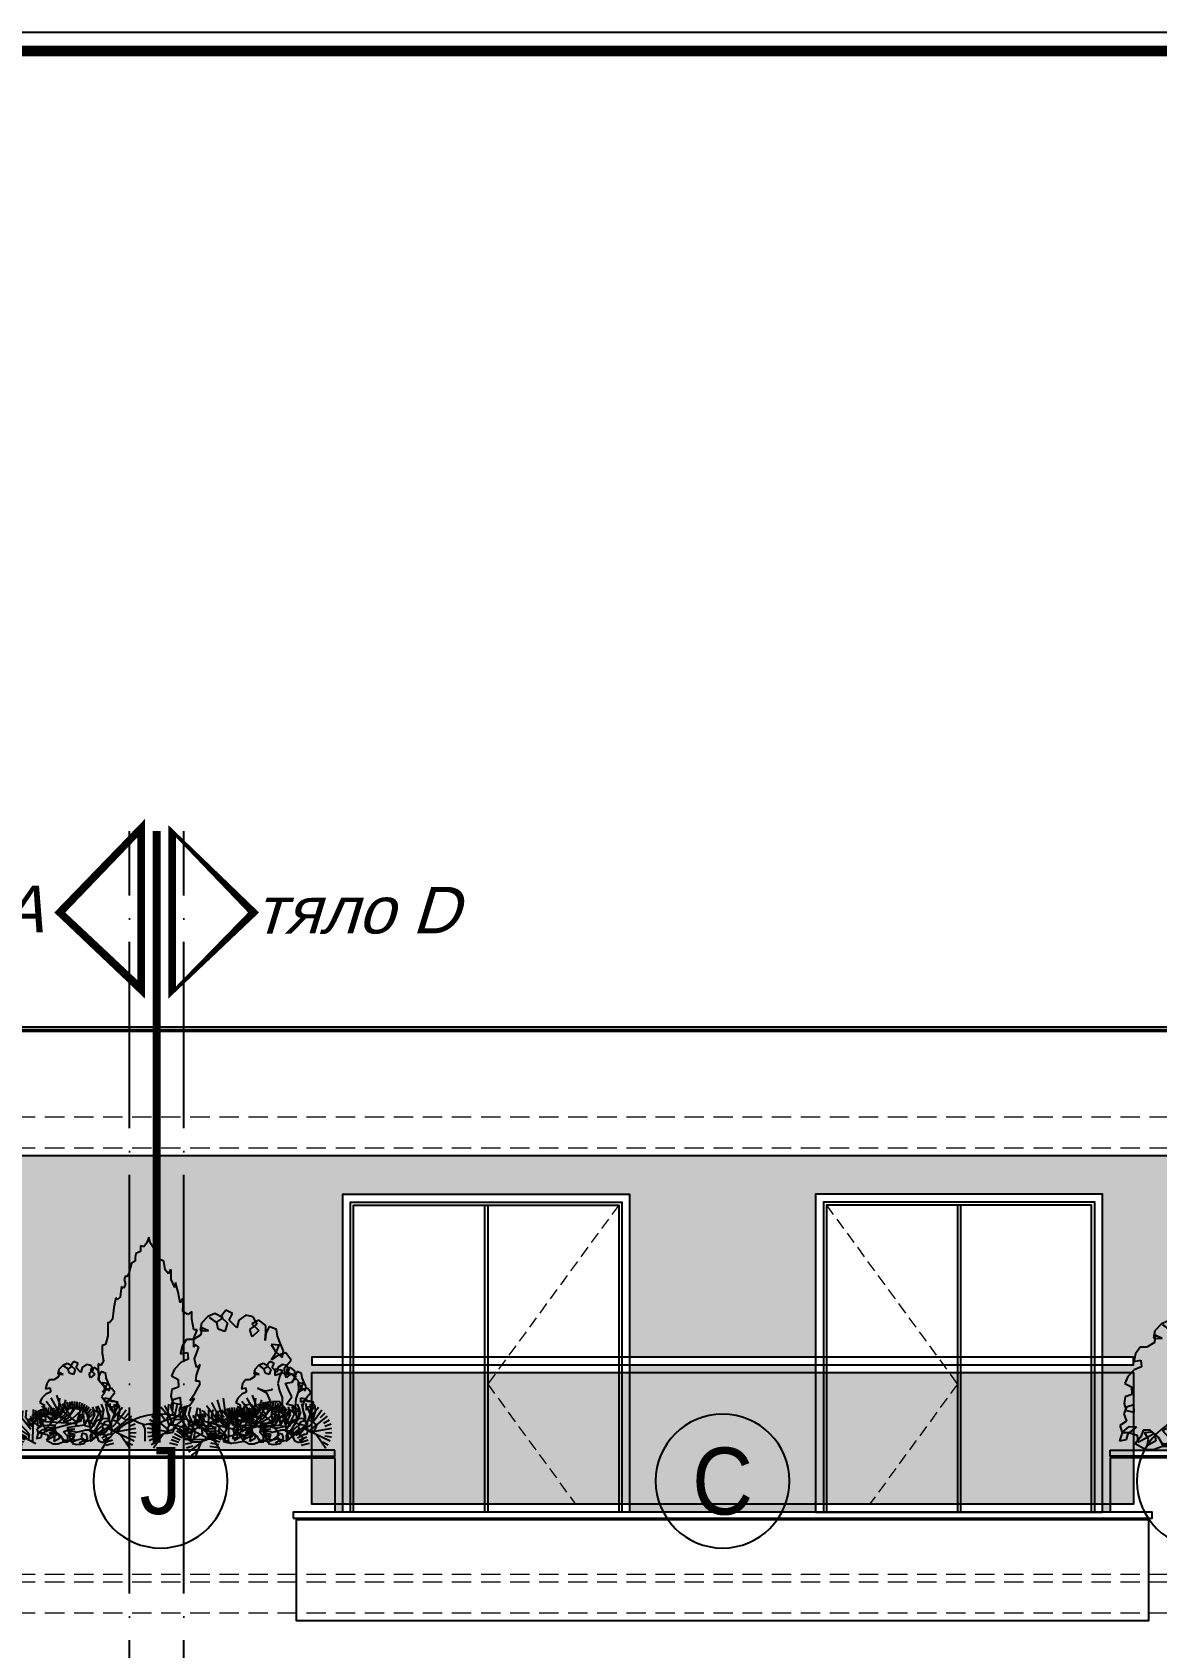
# Model space of a CAD drawing. Extents: x 9615146 to 9672346, y 4699603 to 4705703.
# Drawn here: x 9647431 to 9648156, y 4701561 to 4702603 of the extents above; entities that cross this region are included whole.
import ezdxf
from ezdxf.enums import TextEntityAlignment as Align

# ---------------------------------------------------------------- set-up
doc = ezdxf.new("R2010")
doc.units = 0
doc.header["$LTSCALE"] = 0.5
doc.header["$MEASUREMENT"] = 0
for name, pattern in [('ACAD_ISO04W100', [30, 24, -3, 0, -3]), ('DASHED', [0.75, 0.5, -0.25]), ('OSI1000', [5, 3, -1, 0, -1])]:
    doc.linetypes.add(name, pattern=pattern)
doc.layers.get('0').update_dxf_attribs({"color": 251, "linetype": 'CONTINUOUS'})
for name, color, linetype in [('_axis', 1, 'ACAD_ISO04W100'), ('_dimension_evel', 4, 'CONTINUOUS'), ('_hatch', 9, 'CONTINUOUS'), ('_hatch_construction', 252, 'CONTINUOUS'), ('_table', 3, 'CONTINUOUS'), ('_text_spesif_window', 41, 'CONTINUOUS'), ('_text_table', 3, 'CONTINUOUS'), ('_view', 3, 'CONTINUOUS'), ('_vista', 75, 'CONTINUOUS'), ('fasadi', 147, 'CONTINUOUS')]:
    doc.layers.add(name, color=color, linetype=linetype)
doc.layers.add('_punk', color=8, linetype='DASHED', lineweight=9)
doc.styles.add('HEB1', font='', dxfattribs={"width": 0.8, "oblique": 17})
doc.styles.add('POMESHTENIA', font='arial.ttf', dxfattribs={"width": 0.9})
doc.styles.get('HEB1').set_extended_font_data('HebarU Cyr')

# ---------------------------------------------------------------- blocks, each defined once
blk = doc.blocks.new('_TREE16')
for p, q in [((-13.8134823677799, 152.0342770360558), (-22.11027872953105, 148.43500432664)), ((-4.509560436104948, 146.8513243344969), (-13.8134823677799, 152.0342770360558)), ((-1.392267005389158, 155.681540048264), (-7.099311901622968, 147.9071109959257)), ((6.329029030691345, 152.0342770360558), (-1.392267005389158, 155.681540048264)), ((2.732151995250206, 144.2598479837175), (6.329029030691345, 152.0342770360558)), ((21.86753782379787, 149.9706940159906), (13.57074146204673, 144.2598479837175)), ((30.16433418554902, 147.9071109959257), (21.86753782379787, 149.9706940159906)), ((-29.3519911608862, 140.6605752743014), (-30.886658696008, 132.3582528912489)), ((-30.886658696008, 132.3582528912489), (-21.05519479913505, 131.8303595605346)), ((-28.8244491956882, 135.4776225727426), (-29.8795331260842, 127.17530018969)), ((-22.11027872953105, 148.43500432664), (-29.3519911608862, 140.6605752743014)), ((-21.05519479913505, 131.8303595605346), (-28.8244491956882, 135.4776225727426)), ((-11.7512728674601, 141.6683716329378), (-20.04806922921125, 147.3792176652112)), ((-20.04806922921125, 147.3792176652112), (-12.27881483265833, 141.6683716329378)), ((-12.27881483265833, 141.6683716329378), (-4.509560436104948, 146.8513243344969)), ((-10.21660533233853, 133.9419328833919), (-11.7512728674601, 141.6683716329378)), ((-2.44735093578538, 131.3504565326125), (-10.21660533233853, 133.9419328833919)), ((-7.099311901622968, 147.9071109959257), (0.6699424949304102, 140.6605752743014)), ((0.6699424949304102, 140.6605752743014), (-2.44735093578538, 131.3504565326125)), ((11.50853196172693, 135.4776225727426), (2.732151995250206, 144.2598479837175)), ((13.57074146204673, 144.2598479837175), (11.50853196172693, 135.4776225727426)), ((26.51949878963524, 133.4140395526774), (34.81629515138638, 139.6047886128729)), ((29.10925025515303, 125.1117171696249), (26.51949878963524, 133.4140395526774)), ((36.87850465170595, 144.2598479837175), (28.5817082899548, 140.1326819435872)), ((28.5817082899548, 140.1326819435872), (36.87850465170595, 132.3582528912489)), ((36.87850465170595, 132.3582528912489), (29.10925025515303, 125.1117171696249)), ((34.81629515138638, 139.6047886128729), (30.16433418554902, 147.9071109959257)), ((44.64775904825933, 138.069098923522), (36.87850465170595, 144.2598479837175)), ((44.12021708306111, 120.9845511294948), (44.64775904825933, 130.2946698711837)), ((44.64775904825933, 130.2946698711837), (44.64775904825933, 138.069098923522)), ((48.7721780488987, 137.0133122620935), (44.64775904825933, 128.7589801818331)), ((57.06897441064984, 133.4140395526774), (48.7721780488987, 137.0133122620935)), ((58.07609998057342, 125.6396105003394), (57.06897441064984, 133.4140395526774)), ((-51.60467042014966, 114.265908738585), (-53.66687992046923, 105.435693024818)), ((-46.4251674891143, 121.9923474881311), (-51.60467042014966, 114.265908738585)), ((-38.65591309256092, 121.9923474881311), (-46.4251674891143, 121.9923474881311)), ((-29.8795331260842, 127.17530018969), (-38.65591309256092, 121.9923474881311)), ((44.64775904825933, 128.7589801818331), (44.12021708306111, 120.9845511294948)), ((60.13830948089321, 115.2737050972214), (50.83438754921826, 116.3294917586502)), ((50.83438754921826, 116.3294917586502), (56.01389048025385, 108.0271693755974)), ((56.54143244545207, 107.019373016961), (60.13830948089321, 115.2737050972214)), ((61.72093537648743, 116.8573850893647), (58.07609998057342, 125.6396105003394)), ((65.31781241192857, 109.0829560370262), (61.72093537648743, 116.8573850893647)), ((-53.13933795527123, 95.59768095241475), (-60.38105038662638, 87.82325190007646)), ((-53.66687992046923, 105.435693024818), (-45.37008355871808, 107.019373016961)), ((-44.84254159351985, 99.24494396462273), (-53.13933795527123, 95.59768095241475)), ((-45.37008355871808, 107.019373016961), (-44.84254159351985, 99.24494396462273)), ((51.36192951441649, 98.71705063390846), (56.54143244545207, 107.019373016961)), ((59.13118391096964, 103.9000033354673), (51.36192951441649, 98.71705063390846)), ((56.01389048025385, 108.0271693755974), (63.78314487680723, 101.3085269846879)), ((67.90756387744659, 106.4914796862467), (59.13118391096964, 103.9000033354673)), ((63.78314487680723, 101.3085269846879), (65.31781241192857, 109.0829560370262)), ((66.3728963423248, 89.40693189221952), (74.14215073887794, 98.18915730319418)), ((74.14215073887794, 98.18915730319418), (67.90756387744659, 106.4914796862467)), ((-60.38105038662638, 87.82325190007646), (-64.02588578254017, 80.09681315053012)), ((-64.02588578254017, 80.09681315053012), (-56.25663138598702, 75.92165680760786)), ((-56.25663138598702, 75.92165680760786), (-55.72908942078902, 67.1394313966332)), ((55.48634851505562, 80.57671617845222), (55.48634851505562, 88.35114523079073)), ((55.48634851505562, 88.35114523079073), (63.78314487680723, 86.81545554143986)), ((63.255602911609, 83.16819252923165), (55.48634851505562, 80.57671617845222)), ((60.66585144609144, 79.04102648910157), (58.60364194577164, 71.26659743676328)), ((63.78314487680723, 86.81545554143986), (60.66585144609144, 79.04102648910157)), ((71.55239927336015, 82.68828950130955), (63.255602911609, 83.16819252923165)), ((66.85247994705037, 81.632502839881), (66.3728963423248, 89.40693189221952)), ((74.6217343436033, 81.632502839881), (66.85247994705037, 81.632502839881)), ((79.80123727463888, 80.57671617845222), (71.55239927336015, 82.68828950130955)), ((82.39098874015667, 73.85807378754271), (74.6217343436033, 81.632502839881)), ((75.14927630880152, 72.85027742890634), (79.80123727463888, 80.57671617845222)), ((-63.4983438173424, 64.54795504585377), (-64.50546938726575, 56.77352599351525)), ((-64.50546938726575, 56.77352599351525), (-62.44325988694595, 48.99909694117696)), ((-55.72908942078902, 67.1394313966332), (-63.4983438173424, 64.54795504585377)), ((46.1824265833809, 59.89289567500919), (35.34383711658461, 66.08364473520464)), ((35.34383711658461, 66.08364473520464), (43.59267511786334, 63.01226535650312)), ((43.59267511786334, 63.01226535650312), (51.36192951441649, 64.02006171513949)), ((50.30684558402027, 51.1106702640343), (46.1824265833809, 59.89289567500919)), ((51.36192951441649, 64.02006171513949), (52.36905508433983, 65.60374170728255)), ((58.60364194577164, 71.26659743676328), (60.66585144609144, 63.01226535650312)), ((60.66585144609144, 63.01226535650312), (63.78314487680723, 55.2378363041646)), ((67.38002191224837, 71.79449076747778), (75.14927630880152, 72.85027742890634)), ((71.02485730816215, 64.02006171513949), (67.38002191224837, 71.79449076747778)), ((74.6217343436033, 55.76572963487888), (71.02485730816215, 64.02006171513949)), ((79.80123727463888, 53.65415631202154), (82.91853070535467, 63.01226535650312)), ((82.91853070535467, 63.01226535650312), (82.39098874015667, 73.85807378754271)), ((-61.91571792174796, 52.64635995338517), (-65.03301135246375, 44.87193090104688)), ((-65.03301135246375, 44.87193090104688), (-61.91571792174796, 36.6175988207865)), ((-62.44325988694595, 48.99909694117696), (-53.13933795527123, 46.93551392111203)), ((-53.66687992046923, 55.2378363041646), (-61.91571792174796, 52.64635995338517)), ((-53.13933795527123, 46.93551392111203), (-53.66687992046923, 55.2378363041646)), ((20.33287028867608, 46.40762059039776), (18.27066078835651, 37.62539517942309)), ((18.27066078835651, 37.62539517942309), (28.05416632475703, 35.03391882864366)), ((28.05416632475703, 46.93551392111203), (20.33287028867608, 46.40762059039776)), ((34.28875318618839, 38.15328851013737), (28.05416632475703, 46.93551392111203)), ((28.05416632475703, 35.03391882864366), (35.82342072130996, 37.62539517942309)), ((28.5817082899548, 29.32307279637007), (34.28875318618839, 38.15328851013737)), ((35.82342072130996, 37.62539517942309), (39.99579808242174, 46.40762059039776)), ((39.99579808242174, 46.40762059039776), (50.30684558402027, 51.1106702640343)), ((44.64775904825933, 42.28045455026745), (52.36905508433983, 50.58277693332002)), ((55.48634851505562, 38.68118184085165), (44.64775904825933, 42.28045455026745)), ((55.48634851505562, 44.3440375703326), (50.83438754921826, 36.6175988207865)), ((52.36905508433983, 50.58277693332002), (60.13830948089321, 51.1106702640343)), ((63.78314487680723, 46.40762059039776), (55.48634851505562, 44.3440375703326)), ((63.255602911609, 37.62539517942309), (55.48634851505562, 38.68118184085165)), ((60.13830948089321, 51.1106702640343), (67.90756387744659, 41.27265819163108)), ((67.90756387744659, 41.27265819163108), (63.255602911609, 32.44244247786423)), ((69.44223141256793, 29.85096612708458), (63.255602911609, 37.62539517942309)), ((63.78314487680723, 55.2378363041646), (63.78314487680723, 46.40762059039776)), ((68.43510584264436, 47.46340725182631), (74.6217343436033, 55.76572963487888)), ((76.68394384392309, 45.39982423176116), (68.43510584264436, 47.46340725182631)), ((71.55239927336015, 37.09750184870859), (78.7941117047153, 44.87193090104688)), ((84.98074020567424, 38.15328851013737), (76.68394384392309, 45.39982423176116)), ((78.7941117047153, 44.87193090104688), (79.80123727463888, 53.65415631202154)), ((81.86344677495845, 29.85096612708458), (84.98074020567424, 38.15328851013737)), ((-67.09522085278354, 23.13232373617484), (-70.21251428349933, 13.8222049944859)), ((-61.91571792174796, 36.6175988207865), (-69.68497231830133, 31.43464611922786)), ((-69.68497231830133, 31.43464611922786), (-67.09522085278354, 23.66021706688935)), ((-67.09522085278354, 23.66021706688935), (-58.84638285150481, 30.37885945779885)), ((-58.84638285150481, 23.13232373617484), (-67.09522085278354, 23.13232373617484)), ((-61.91571792174796, 15.35789468383678), (-59.85350842142839, 23.66021706688935)), ((-59.85350842142839, 23.66021706688935), (-49.54246091982986, 20.54084738539541)), ((-58.84638285150481, 30.37885945779885), (-50.54958648975366, 29.85096612708458)), ((-50.54958648975366, 29.85096612708458), (-58.84638285150481, 23.13232373617484)), ((-49.54246091982986, 20.54084738539541), (-49.01491895463187, 12.23852500234307)), ((-42.78033209320029, 26.25169341766855), (-45.37008355871808, 18.47726436533048)), ((-34.53149409192156, 26.25169341766855), (-42.78033209320029, 26.25169341766855)), ((-41.24566455807872, 23.66021706688935), (-32.94886819632757, 24.18811039760362)), ((-36.59370359224113, 15.88578801455105), (-41.24566455807872, 23.66021706688935)), ((-39.18345505775915, 17.4214777039017), (-29.8795331260842, 22.60443040546056)), ((-25.70715576497241, 17.94937103461621), (-34.53149409192156, 26.25169341766855)), ((-32.94886819632757, 24.18811039760362), (-24.70003019504884, 17.4214777039017)), ((-29.8795331260842, 22.60443040546056), (-28.29690723048998, 13.8222049944859)), ((-20.52765283393705, 25.72380008695427), (-12.8063567978561, 29.85096612708458)), ((-12.8063567978561, 17.4214777039017), (-20.52765283393705, 25.72380008695427)), ((-12.8063567978561, 29.85096612708458), (-5.037102401303173, 27.78738310701942)), ((-8.154395832018963, 22.60443040546056), (-10.21660533233853, 14.35009832520018)), ((0.1424005297324129, 20.01295405468113), (-8.154395832018963, 22.60443040546056)), ((-5.037102401303173, 27.78738310701942), (3.259693960448203, 25.19590675623999)), ((-4.509560436104948, 11.23072864370647), (0.1424005297324129, 20.01295405468113)), ((3.259693960448203, 25.19590675623999), (11.50853196172693, 27.25948977630514)), ((11.50853196172693, 27.25948977630514), (20.81245389340188, 29.32307279637007)), ((13.57074146204673, 23.13232373617484), (12.03607392692493, 15.35789468383678)), ((21.86753782379787, 21.06874071610991), (13.57074146204673, 23.13232373617484)), ((20.81245389340188, 29.32307279637007), (28.5817082899548, 29.32307279637007)), ((23.92974732411767, 13.29431166377162), (21.86753782379787, 21.06874071610991)), ((35.34383711658461, 27.25948977630514), (27.04704075483323, 27.78738310701942)), ((27.04704075483323, 27.78738310701942), (36.87850465170595, 21.06874071610991)), ((29.10925025515303, 20.01295405468113), (37.88563022162953, 27.25948977630514)), ((29.63679222035103, 10.70283531299219), (29.10925025515303, 20.01295405468113)), ((44.12021708306111, 24.18811039760362), (35.34383711658461, 27.25948977630514)), ((36.87850465170595, 21.06874071610991), (48.24463608370047, 21.59663404682419)), ((37.88563022162953, 27.25948977630514), (40.47538168714755, 18.47726436533048)), ((38.41317218682775, 14.83000135312227), (39.46825611722397, 22.60443040546056)), ((46.1824265833809, 22.07653707474628), (38.41317218682775, 14.83000135312227)), ((39.46825611722397, 22.60443040546056), (48.24463608370047, 22.60443040546056)), ((52.36905508433983, 28.84316976844798), (44.12021708306111, 24.18811039760362)), ((55.48634851505562, 20.01295405468113), (46.1824265833809, 22.07653707474628)), ((48.24463608370047, 21.59663404682419), (56.01389048025385, 24.66801342552571)), ((48.24463608370047, 22.60443040546056), (56.54143244545207, 20.01295405468113)), ((50.83438754921826, 36.6175988207865), (52.36905508433983, 28.84316976844798)), ((60.66585144609144, 12.23852500234307), (55.48634851505562, 20.01295405468113)), ((56.01389048025385, 24.66801342552571), (63.255602911609, 34.02612247000707)), ((56.54143244545207, 20.01295405468113), (67.38002191224837, 22.07653707474628)), ((63.255602911609, 34.02612247000707), (71.55239927336015, 37.09750184870859)), ((63.255602911609, 32.44244247786423), (73.61460877367972, 25.72380008695427)), ((67.38002191224837, 22.07653707474628), (69.44223141256793, 29.85096612708458)), ((73.61460877367972, 25.72380008695427), (81.86344677495845, 29.85096612708458)), ((-70.21251428349933, 13.8222049944859), (-61.91571792174796, 15.35789468383678)), ((-45.37008355871808, 18.47726436533048), (-52.08425402487501, 10.70283531299219)), ((-52.08425402487501, 10.70283531299219), (-39.71099702295692, 3.984192922082684)), ((-49.01491895463187, 12.23852500234307), (-39.18345505775915, 17.4214777039017)), ((-39.71099702295692, 3.984192922082684), (-30.886658696008, 3.984192922082684)), ((-38.12837112736293, 8.111358962212762), (-36.59370359224113, 15.88578801455105)), ((-28.29690723048998, 13.8222049944859), (-38.12837112736293, 8.111358962212762)), ((-30.886658696008, 3.984192922082684), (-21.05519479913505, 7.583465631498484)), ((-20.04806922921125, 10.17494198227791), (-25.70715576497241, 17.94937103461621)), ((-24.70003019504884, 17.4214777039017), (-21.05519479913505, 9.167145623641545)), ((-21.05519479913505, 9.167145623641545), (-13.28594040258167, 9.695038954355823)), ((-21.05519479913505, 7.583465631498484), (-12.27881483265833, 7.583465631498484)), ((-12.27881483265833, 10.70283531299219), (-20.04806922921125, 10.17494198227791)), ((-13.28594040258167, 9.695038954355823), (-4.509560436104948, 11.23072864370647)), ((-12.27881483265833, 7.583465631498484), (-12.8063567978561, 17.4214777039017)), ((-4.509560436104948, 7.103562603576393), (-12.27881483265833, 10.70283531299219)), ((-10.21660533233853, 14.35009832520018), (-0.9126834006638092, 12.23852500234307)), ((-0.9126834006638092, 12.23852500234307), (-4.509560436104948, 4.512086252796962)), ((3.7872359256462, 10.70283531299219), (-4.509560436104948, 7.103562603576393)), ((-4.509560436104948, 4.512086252796962), (3.7872359256462, 2.448503232731582)), ((13.57074146204673, 12.76641833305735), (3.7872359256462, 10.70283531299219)), ((3.7872359256462, 2.448503232731582), (11.50853196172693, 3.456299591368179)), ((8.439196891483789, 5.519882611433331), (16.16049292756429, 10.17494198227791)), ((11.50853196172693, 3.456299591368179), (19.27778635828008, 4.991989280719054)), ((12.03607392692493, 15.35789468383678), (21.33999585859965, 8.63925229292704)), ((19.27778635828008, 4.991989280719054), (13.57074146204673, 12.76641833305735)), ((16.16049292756429, 10.17494198227791), (23.92974732411767, 13.29431166377162)), ((21.33999585859965, 8.63925229292704), (29.63679222035103, 10.70283531299219)), ((40.47538168714755, 18.47726436533048), (44.12021708306111, 9.167145623641545)), ((44.12021708306111, 9.167145623641545), (52.36905508433983, 6.047775942147609)), ((52.36905508433983, 6.047775942147609), (60.66585144609144, 12.23852500234307))]:
    blk.add_line(p, q)
blk = doc.blocks.new('TREE8-E')
for p, q in [((-10.722851676594, 7.439646421181159), (-11.79079354989288, 8.734401457100759)), ((-10.0939414366528, 8.004167327446659), (-10.9461908619412, 9.450044695994855)), ((-8.619269102098638, 6.912697024239506), (-10.00003536737997, 10.02475220941503)), ((-7.191707871321034, 7.048076422346412), (-8.97562455459533, 10.444372791036)), ((-7.419212427330047, 8.842417375883691), (-7.898182817622601, 10.6985739894974)), ((-7.419212427330047, 8.842417375883691), (-6.794240347850169, 10.78109652764768)), ((-6.936570771694355, 5.394976978485893), (-7.419212427330047, 8.842417375883691)), ((-6.936570771694355, 5.394976978485893), (-4.615567326459413, 10.42725504039809)), ((-6.110738216839663, 9.064887386772618), (-5.69097987265884, 10.68990842672098)), ((-4.542846798808103, 6.6381059562652), (-4.453948541773208, 8.807646752950141)), ((-4.453948541773208, 8.807646752950141), (-3.554877325400946, 10.05453113563832)), ((-3.609758033180234, 8.276929241605053), (-2.65286918546431, 9.417484799417842)), ((-3.365396660808561, 7.392250533438251), (-2.345745067311201, 9.19137688840204)), ((-2.378912036498918, 7.140596292542938), (-1.432695594785505, 8.962133132399288)), ((4.87476884935653, 5.912668173253898), (4.093872854156427, 8.871991259334393)), ((5.998352765860792, 5.26094047719581), (5.668103321614932, 9.208594801364612)), ((6.982408068832095, 6.042331569648596), (7.276868282665882, 9.26672232734542)), ((-6.221866286455885, 4.466147790911251), (-13.79413570006156, 2.650130372199769)), ((-12.16044909733678, 4.437574972982709), (-13.78547013728514, 4.85733331716353)), ((-8.619903918756798, 3.891039078698853), (-13.52281675096225, 5.93274586336296)), ((-11.67939109003398, 6.052457228530109), (-13.09516547731103, 6.953830254593441)), ((-11.25570846188914, 6.783692467097005), (-12.513046509982, 7.895444004358062)), ((-8.03844479568672, 4.03048735214071), (-10.82276501284477, 7.504558207340388)), ((-2.764044339190416, 0.04352474052392807), (-6.936570771694355, 5.394976978485893)), ((-4.252498214404495, 2.500799939538382), (-5.560004635946453, 4.180671609240534)), ((-3.612874509535693, 2.860054809673763), (-4.768995011303063, 4.647490753822396)), ((-3.264332530957891, 2.932267498728351), (-4.542846798808103, 6.6381059562652)), ((-4.321821545709335, 5.997453048732538), (-3.609758033180234, 8.276929241605053)), ((-2.437153135665448, 3.894841923940362), (-3.365396660808561, 7.392250533438251)), ((-3.328015502515773, 0.764855076416147), (0.3343976724931039, 8.315671993157821)), ((-1.732731472395882, 4.243784011476698), (-2.378912036498918, 7.140596292542938)), ((-0.3756997383985823, 3.931447963957524), (-1.321964224738586, 6.595345437269749)), ((-0.3756997383985823, 3.931447963957524), (0.4289821008869286, 6.586656616967169)), ((0.6650353045677839, 4.772522462289068), (0.7052554425374264, 7.980557276534242)), ((8.955630015473416, 0.4245579711075251), (0.6650353045677839, 4.772522462289068)), ((1.228117236142758, 4.485235762505923), (1.228117236142758, 6.448361544357446)), ((3.028334049341568, 4.834514241634153), (1.237841514447037, 7.412416834865731)), ((4.296317853157149, 4.597302698115513), (2.602009076445039, 8.267139229549727)), ((4.825272166918349, 3.421743045802423), (3.028334049341568, 4.834514241634153)), ((5.195199856988587, 3.723947254051126), (4.296317853157149, 4.597302698115513)), ((6.859942310438027, 2.608535797566027), (4.326365437081012, 5.506757277107567)), ((6.019365656344121, 4.204516012771002), (4.87476884935653, 5.912668173253898)), ((6.464574032663903, 4.37761535135617), (5.998352765860792, 5.26094047719581)), ((9.156996873421017, 0.6659670543601663), (6.189181990895715, 6.341653042149652)), ((7.3969062000587, 4.579982162681105), (6.982408068832095, 6.042331569648596)), ((8.326122927839824, 3.106453035789741), (7.535878532264656, 6.558358142723293)), ((7.985575321672821, 2.906208157738753), (9.73165727914576, 4.220476968545903)), ((8.350939098590844, 4.584084016319906), (8.218822792993356, 6.560044127388437)), ((8.637798294386323, 0.04352474052392807), (12.49564805822622, 4.668516083723723)), ((8.82305053175399, 4.511388252753058), (8.898202046990294, 6.490333761981738)), ((9.28497691263671, 4.389741641585672), (9.566572872979416, 6.349990807854425)), ((9.73165727914576, 4.220476968545903), (10.21661246032561, 6.14055289178058)), ((10.15819770771178, 4.005448732812482), (10.84119883928037, 5.864314659396399)), ((10.55992493214009, 3.747012828733638), (11.43348891077278, 5.524302634582448)), ((10.93243754489303, 3.44800073415567), (11.9869934208349, 5.124242060234693)), ((-12.20597923181495, 3.593691716620725), (-13.87665823821184, 3.754072841972203)), ((-11.90146385261831, 1.936425325992857), (-13.53993450160017, 1.572688635227038)), ((-9.89312571951323, 3.585689012323456), (-13.12031391997919, 0.5482778224423939)), ((-6.856791865305192, -0.04252704870934565), (-8.751739561746062, 0.9273776356771037)), ((-6.42892358954786, 0.5533850959449822), (-8.232127674741287, 1.684754574136385)), ((-5.950746316177048, 1.109738437606318), (-7.648483318230314, 2.393962304734067)), ((-5.425899262974443, 1.622298791409285), (-7.005248378180294, 3.049603328408956)), ((-4.858376832926233, 2.087165263569034), (-6.307318260880882, 3.646687821084029)), ((-4.114983101309029, 1.771402288913151), (-3.264332530957891, 2.932267498728351)), ((1.899495202787948, 3.054908277037107), (-0.3756997383985823, 3.931447963957524)), ((3.352876638757508, 0.5010279245612779), (1.37691652768898, 0.3689116189637858)), ((3.425572402324363, 0.9731393577244205), (1.446626893095681, 1.048290872960727)), ((3.547219013491745, 1.43506573860715), (1.58696984722299, 1.716661698949856)), ((3.716483686531516, 1.8817461051162), (1.796407763296839, 2.366701286296049)), ((3.931511922264944, 2.308286533682228), (1.899495202787948, 3.054908277037107)), ((11.57385842808068, 2.741760798088833), (12.95387989629665, 4.162117734215002)), ((11.83573915709325, 2.342270669129725), (13.35666845113712, 3.610595217996405)), ((12.05442718680056, 1.9175949987333), (13.69960068705188, 3.019991131169142)), ((12.22752652538573, 1.472386622413516), (13.97891936670105, 2.396776255700324)), ((12.35314066027185, 1.011523336307178), (14.19156421617921, 1.747778664181695)), ((12.42989333671066, 0.5400544550187121), (14.33520545401668, 1.080108910037417))]:
    blk.add_line(p, q)
blk = doc.blocks.new('_TREE03')
for p, q in [((-26.12583331275368, 1086.709188905304), (-6.941132286764741, 1113.806721197296)), ((-6.941132286764741, 1113.806721197296), (0.7327014892625812, 1146.323573486298)), ((0.7327014892625812, 1146.323573486298), (12.24351082722524, 1113.806721197296)), ((12.24351082722524, 1113.806721197296), (27.59187599027086, 1092.128509283301)), ((27.59187599027086, 1092.128509283301), (46.77657739726283, 1097.548294862307)), ((46.77657739726283, 1097.548294862307), (46.77657739726283, 1065.031093577295)), ((-91.35435195374066, 962.0605183402973), (-83.68051779676648, 1010.836145960299)), ((-83.68051779676648, 1010.836145960299), (-60.65889988273466, 1021.675135331302)), ((-60.65889988273466, 1021.675135331302), (-49.14745122672889, 1054.192452821298)), ((-49.14745122672889, 1054.192452821298), (-45.3105343387424, 1086.709188905304)), ((-45.3105343387424, 1086.709188905304), (-26.12583331275368, 1086.709188905304)), ((46.77657739726283, 1065.031093577295), (73.63511219922452, 1054.192452821298)), ((73.63511219922452, 1054.192452821298), (77.47202908726558, 1032.514241288306)), ((77.47202908726558, 1032.514241288306), (77.47202908726558, 1010.836145960299)), ((77.47202908726558, 1010.836145960299), (96.65736981224632, 999.997040003308)), ((96.65736981224632, 999.997040003308), (104.3312035882739, 972.899566004301)), ((-145.0721195497672, 864.5096703893048), (-125.8874185237239, 907.8655124302999)), ((-125.8874185237239, 956.6411400503011), (-122.0505016357374, 967.4802456263026)), ((-125.8874185237239, 907.8655124302999), (-125.8874185237239, 956.6411400503011)), ((-122.0505016357374, 967.4802456263026), (-110.5390529797294, 940.3827716272956)), ((-110.5390529797294, 940.3827716272956), (-91.35435195374066, 962.0605183402973)), ((104.3312035882739, 972.899566004301), (112.0050956572488, 940.3827716272956)), ((112.0050956572488, 940.3827716272956), (123.5159046142626, 924.123938765302)), ((123.5159046142626, 924.123938765302), (131.189767727237, 929.5436660513084)), ((131.189767727237, 929.5436660513084), (138.8636597962666, 907.8655124302999)), ((138.8636597962666, 907.8655124302999), (131.189767727237, 880.7680384313071)), ((-175.7675716207732, 777.7974597652968), (-164.2567626637572, 837.4121384783002)), ((-164.2567626637572, 837.4121384783002), (-148.9090364377537, 891.6071443882977)), ((-148.9090364377537, 891.6071443882977), (-145.0721195497672, 864.5096703893048)), ((131.189767727237, 880.7680384313071), (142.7005766842531, 859.0902920992945)), ((142.7005766842531, 859.0902920992945), (154.2113856412668, 869.9289907673023)), ((154.2113856412668, 869.9289907673023), (158.048331866255, 842.8315167682964)), ((158.048331866255, 842.8315167682964), (161.8852777102418, 810.3146610502948)), ((-240.9961481737589, 729.0218321452945), (-217.9745302597291, 712.7634061912956)), ((-240.9961481737589, 685.6659356213002), (-240.9961481737589, 729.0218321452945)), ((-217.9745302597291, 712.7634061912956), (-191.1153557587754, 729.0218321452945)), ((-194.9529119647507, 799.475613005302), (-183.4414636897459, 794.0558857192967)), ((-191.1153557587754, 729.0218321452945), (-194.9529119647507, 799.475613005302)), ((-183.4414636897459, 794.0558857192967), (-175.7675716207732, 777.7974597652968)), ((161.8852777102418, 810.3146610502948), (177.2336142982358, 794.0558857192967)), ((177.2336142982358, 794.0558857192967), (184.9075063672653, 804.8949333833004)), ((184.9075063672653, 804.8949333833004), (196.4183153242247, 750.699985766304)), ((196.4183153242247, 750.699985766304), (204.0921784372536, 685.6659356213002)), ((-252.5069571307727, 626.0512607182985), (-240.9961481737589, 685.6659356213002)), ((204.0921784372536, 685.6659356213002), (223.2768794632425, 663.9878402933068)), ((223.2768794632425, 663.9878402933068), (230.9507425762713, 669.4075675792984)), ((230.9507425762713, 669.4075675792984), (230.9507425762713, 593.5344663413072)), ((-279.3660737197299, 528.500412767306), (-260.1808491997476, 544.7588387213059)), ((-271.6922395627537, 626.0512607182985), (-252.5069571307727, 626.0512607182985)), ((-252.5069571307727, 577.2760400063045), (-271.6922395627537, 626.0512607182985)), ((-260.1808491997476, 544.7588387213059), (-252.5069571307727, 528.500412767306)), ((-252.5069571307727, 528.500412767306), (-252.5069571307727, 577.2760400063045)), ((230.9507425762713, 593.5344663413072), (242.4621618952779, 544.7588387213059)), ((242.4621618952779, 544.7588387213059), (261.6468339652683, 539.3394604312962)), ((-256.3438740187592, 463.4663881493032), (-279.3660737197299, 528.500412767306)), ((-267.8552643817673, 414.6907605293019), (-256.3438740187592, 463.4663881493032)), ((261.6468339652683, 495.9835600973006), (253.9729708522373, 452.6273111482978)), ((261.6468339652683, 539.3394604312962), (261.6468339652683, 495.9835600973006)), ((-267.8552643817673, 371.3347733272968), (-287.0399657887572, 430.9495354792978)), ((-287.0399657887572, 430.9495354792978), (-267.8552643817673, 414.6907605293019)), ((-264.0177660877341, 338.8178337892949), (-267.8552643817673, 371.3347733272968)), ((253.9729708522373, 452.6273111482978), (269.3206966972393, 425.5298375303078)), ((269.3206966972393, 425.5298375303078), (284.668480835242, 436.3688851942979)), ((284.668480835242, 398.432334575302), (280.8315060352566, 344.237299328304)), ((284.668480835242, 436.3688851942979), (284.668480835242, 398.432334575302)), ((-287.0399657887572, 322.5592912493083), (-283.2030485197697, 338.8178337892949)), ((-260.1808491997476, 273.7837219223076), (-287.0399657887572, 322.5592912493083)), ((-283.2030485197697, 338.8178337892949), (-264.0177660877341, 338.8178337892949)), ((-229.4853392167429, 230.4277053832998), (-260.1808491997476, 273.7837219223076)), ((257.8098877402235, 317.1397963732982), (246.2990787832641, 295.4617882943026)), ((246.2990787832641, 295.4617882943026), (250.1360250082525, 268.3642853392973)), ((280.8315060352566, 344.237299328304), (257.8098877402235, 317.1397963732982)), ((-229.4853392167429, 203.3302317652961), (-256.3438740187592, 241.2666951353069)), ((-256.3438740187592, 241.2666951353069), (-229.4853392167429, 230.4277053832998)), ((-175.7675716207732, 187.0716892252959), (-229.4853392167429, 203.3302317652961)), ((-191.1153557587754, 176.2327577663033), (-175.7675716207732, 187.0716892252959)), ((219.4399332382545, 192.4911258083056), (207.9291242812383, 170.8131466852956)), ((265.4837798092531, 252.105742799297), (219.4399332382545, 192.4911258083056)), ((250.1360250082525, 268.3642853392973), (265.4837798092531, 252.105742799297)), ((-156.5829285067264, 138.2961778103058), (-191.1153557587754, 176.2327577663033)), ((-83.68051779676648, 116.6181986872959), (-156.5829285067264, 138.2961778103058)), ((-60.65889988273466, 105.7790931113081), (-83.68051779676648, 116.6181986872959)), ((-60.65889988273466, 105.7790931113081), (-33.22383016576919, 97.78347626030379)), ((-33.22383016576919, 97.78347626030379), (-6.941132286764741, 100.3595982352974)), ((-18.10173023473226, 99.26571142129693), (-21.55413582673918, 40.74509744930406)), ((23.7549591022298, 94.94016165230138), (-6.941132286764741, 100.3595982352974)), ((35.1275206852531, 98.50965311629595), (20.65276490027259, 67.84268765329494)), ((58.28738635427885, 105.7790931113081), (23.7549591022298, 94.94016165230138)), ((100.4942867002328, 127.4570722343044), (58.28738635427885, 105.7790931113081)), ((131.189767727237, 122.0376356512947), (100.4942867002328, 127.4570722343044)), ((165.7228053412766, 143.7156726863029), (131.189767727237, 122.0376356512947)), ((207.9291242812383, 170.8131466852956), (165.7228053412766, 143.7156726863029)), ((-29.25104943975498, 0.8823563723065034), (-21.55413582673918, 40.74509744930406)), ((20.65276490027259, 0.8822980793060651), (20.65276490027259, 67.84268765329494))]:
    blk.add_line(p, q)
blk = doc.blocks.new('fghfdg')
at = {"layer": '_text_spesif_window'}
blk.add_circle((0, 0), 18, dxfattribs=at)
at = {"layer": '_text_spesif_window', "style": 'HEB1', "text_generation_flag": 6, "width": 0.7999999999992724}
blk.add_attdef('A', text='', height=18, rotation=179.9999998932783, dxfattribs=at).set_placement((-1.862645149230957e-09, -9.232262405566871), align=Align.CENTER)

msp = doc.modelspace()

# ---------------------------------------------------------------- hatches: boundary and pattern name
at = {"layer": '_hatch', "ltscale": 30, "true_color": 0xb97b1d}
h = msp.add_hatch(color=32, dxfattribs=at)
h.dxf.hatch_style = 1
h.paths.add_polyline_path([(9648235.730701257, 4701878.838115543), (9648218.230696183, 4701878.838115543), (9648218.230696242, 4701688.838115534), (9648235.730701257, 4701688.838115534)])
h.paths.add_polyline_path([(9647395.730710024, 4701853.838115537), (9647210.730709186, 4701853.838115537), (9647210.730709186, 4701748.83811556), (9647090.730707662, 4701748.83811556), (9647090.730707658, 4701853.838115537), (9646983.230720438, 4701853.838115537), (9646983.230720446, 4701878.838115543), (9647493.230719704, 4701878.838115543), (9647493.230719643, 4701688.838115534), (9647415.730708422, 4701688.838115535), (9647415.730708422, 4701738.838115557), (9647395.730710022, 4701738.838115557), (9647395.730710022, 4701743.838115526), (9647415.730708422, 4701743.838115526), (9647415.730708422, 4701748.83811556), (9647395.730710022, 4701748.83811556)])
h.paths.add_polyline_path([(9647493.230719704, 4701878.838115542), (9647528.230719699, 4701878.838115542), (9647528.23071964, 4701688.838115534), (9647493.230719646, 4701688.838115534)])
h.paths.add_polyline_path([(9647528.230719699, 4701878.838115542), (9648218.230719699, 4701878.838115542), (9648218.230719637, 4701688.838115534), (9648140.730707798, 4701688.838115535), (9648140.7307078, 4701738.838115557), (9648120.7307094, 4701738.838115557), (9648120.7307094, 4701743.838115525), (9648140.7307078, 4701743.838115526), (9648140.7307078, 4701748.838115561), (9648120.7307094, 4701748.838115561), (9648120.7307094, 4701853.838115537), (9647935.730708562, 4701853.838115537), (9647935.730708562, 4701748.838115561), (9647815.730707038, 4701748.838115561), (9647815.730707038, 4701853.838115537), (9647630.7307062, 4701853.838115537), (9647630.7307062, 4701748.838115561), (9647610.730707802, 4701748.83811556), (9647610.7307078, 4701743.838115525), (9647630.7307062, 4701743.838115526), (9647630.730706202, 4701738.838115557), (9647610.730707802, 4701738.838115557), (9647610.730707802, 4701688.838115534), (9647528.230719637, 4701688.838115534)])
h.paths.add_polyline_path([(9648120.7307094, 4701738.838115557), (9648140.7307078, 4701738.838115557), (9648140.7307078, 4701688.838115534), (9648125.73070789, 4701688.838115534), (9648125.73070789, 4701684.838115537), (9648140.7307078, 4701684.838115537), (9648140.7307078, 4701683.838115533), (9648125.730707888, 4701683.838115533), (9648125.730707886, 4701653.838115525), (9648120.7307094, 4701653.838115525)])
h.paths.add_polyline_path([(9648120.730708579, 4701653.838115525), (9648125.730707888, 4701653.838115525), (9648125.730707888, 4701648.838115547), (9648120.730708575, 4701648.838115547)])
h.paths.add_polyline_path([(9647815.73070704, 4701743.838115526), (9647935.730708562, 4701743.838115527), (9647935.730708562, 4701738.838115557), (9647815.730707038, 4701738.838115557)], flags=17)
h.paths.add_polyline_path([(9647815.730707038, 4701738.838115557), (9647935.73070856, 4701738.838115557), (9647935.730708562, 4701653.838115525), (9647815.730707038, 4701653.838115525)])
h.paths.add_polyline_path([(9647815.73070704, 4701653.838115525), (9647935.730708562, 4701653.838115525), (9647935.730708562, 4701648.838115547), (9647815.730707038, 4701648.838115548)])
h.paths.add_polyline_path([(9647610.7307078, 4701738.838115557), (9647630.7307062, 4701738.838115557), (9647630.7307062, 4701653.838115525), (9647625.73070848, 4701653.838115525), (9647625.730708482, 4701683.838115533), (9647610.730707802, 4701683.838115533), (9647610.730707802, 4701684.838115537), (9647625.730708484, 4701684.838115537), (9647625.730708482, 4701688.838115534), (9647610.730707802, 4701688.838115534)])
h.paths.add_polyline_path([(9647625.73070848, 4701653.838115525), (9647630.730707025, 4701653.838115525), (9647630.730707025, 4701648.838115547), (9647625.73070848, 4701648.838115547)])
h.paths.add_polyline_path([(9647395.730710022, 4701738.838115557), (9647415.730708422, 4701738.838115557), (9647415.730708422, 4701688.838115534), (9647400.73070851, 4701688.838115534), (9647400.730708508, 4701684.838115537), (9647415.730708422, 4701684.838115537), (9647415.730708424, 4701683.838115533), (9647400.73070851, 4701683.838115533), (9647400.73070851, 4701653.838115525), (9647395.73071002, 4701653.838115525)])
h.paths.add_polyline_path([(9647395.730709197, 4701653.838115525), (9647400.73070851, 4701653.838115525), (9647400.73070851, 4701648.838115547), (9647395.730709197, 4701648.838115547)])
h.paths.add_polyline_path([(9647090.73070766, 4701743.838115526), (9647210.730709184, 4701743.838115526), (9647210.730709184, 4701738.838115557), (9647090.73070766, 4701738.838115557)], flags=16)
h.paths.add_polyline_path([(9647090.73070766, 4701738.838115557), (9647210.730709184, 4701738.838115557), (9647210.730709184, 4701653.838115525), (9647090.73070766, 4701653.838115525)])
h.paths.add_polyline_path([(9647090.730707662, 4701653.838115525), (9647210.730709186, 4701653.838115525), (9647210.730709186, 4701648.838115547), (9647090.730707662, 4701648.838115547)])
at = {"layer": '_hatch_construction', "ltscale": 40}
h = msp.add_hatch(dxfattribs=at)
h.set_pattern_fill('EGGCRATE', color=250, scale=30, style=0, pattern_type=2)
h.set_pattern_definition([(0, (3, 0), (30, 15), [27, -3]), (0, (3, 3), (30, 15), [27, -3]), (90, (3, 3), (-30, 15), [12, -3]), (90, (0, 3), (-30, 15), [12, -3])])
h.paths.add_polyline_path([(9648235.730701257, 4701878.838115543), (9648218.230696183, 4701878.838115543), (9648218.230696242, 4701688.838115534), (9648235.730701257, 4701688.838115534)])
h.paths.add_polyline_path([(9647395.730710024, 4701853.838115537), (9647210.730709186, 4701853.838115537), (9647210.730709186, 4701748.83811556), (9647090.730707662, 4701748.83811556), (9647090.730707658, 4701853.838115537), (9646983.230720438, 4701853.838115537), (9646983.230720446, 4701878.838115543), (9647493.230719704, 4701878.838115543), (9647493.230719643, 4701688.838115534), (9647415.730708422, 4701688.838115535), (9647415.730708422, 4701738.838115557), (9647395.730710022, 4701738.838115557), (9647395.730710022, 4701743.838115526), (9647415.730708422, 4701743.838115526), (9647415.730708422, 4701748.83811556), (9647395.730710022, 4701748.83811556)])
h.paths.add_polyline_path([(9647493.230719704, 4701878.838115542), (9647528.230719699, 4701878.838115542), (9647528.23071964, 4701688.838115534), (9647493.230719646, 4701688.838115534)])
h.paths.add_polyline_path([(9647528.230719699, 4701878.838115542), (9648218.230719699, 4701878.838115542), (9648218.230719637, 4701688.838115534), (9648140.730707798, 4701688.838115535), (9648140.7307078, 4701738.838115557), (9648120.7307094, 4701738.838115557), (9648120.7307094, 4701743.838115525), (9648140.7307078, 4701743.838115526), (9648140.7307078, 4701748.838115561), (9648120.7307094, 4701748.838115561), (9648120.7307094, 4701853.838115537), (9647935.730708562, 4701853.838115537), (9647935.730708562, 4701748.838115561), (9647815.730707038, 4701748.838115561), (9647815.730707038, 4701853.838115537), (9647630.7307062, 4701853.838115537), (9647630.7307062, 4701748.838115561), (9647610.730707802, 4701748.83811556), (9647610.7307078, 4701743.838115525), (9647630.7307062, 4701743.838115526), (9647630.730706202, 4701738.838115557), (9647610.730707802, 4701738.838115557), (9647610.730707802, 4701688.838115534), (9647528.230719637, 4701688.838115534)])
h.paths.add_polyline_path([(9648120.7307094, 4701738.838115557), (9648140.7307078, 4701738.838115557), (9648140.7307078, 4701688.838115534), (9648125.73070789, 4701688.838115534), (9648125.73070789, 4701684.838115537), (9648140.7307078, 4701684.838115537), (9648140.7307078, 4701683.838115533), (9648125.730707888, 4701683.838115533), (9648125.730707886, 4701653.838115525), (9648120.7307094, 4701653.838115525)])
h.paths.add_polyline_path([(9648120.730708579, 4701653.838115525), (9648125.730707888, 4701653.838115525), (9648125.730707888, 4701648.838115547), (9648120.730708575, 4701648.838115547)])
h.paths.add_polyline_path([(9647815.73070704, 4701743.838115526), (9647935.730708562, 4701743.838115527), (9647935.730708562, 4701738.838115557), (9647815.730707038, 4701738.838115557)], flags=17)
h.paths.add_polyline_path([(9647815.730707038, 4701738.838115557), (9647935.73070856, 4701738.838115557), (9647935.730708562, 4701653.838115525), (9647815.730707038, 4701653.838115525)])
h.paths.add_polyline_path([(9647815.73070704, 4701653.838115525), (9647935.730708562, 4701653.838115525), (9647935.730708562, 4701648.838115547), (9647815.730707038, 4701648.838115548)])
h.paths.add_polyline_path([(9647610.7307078, 4701738.838115557), (9647630.7307062, 4701738.838115557), (9647630.7307062, 4701653.838115525), (9647625.73070848, 4701653.838115525), (9647625.730708482, 4701683.838115533), (9647610.730707802, 4701683.838115533), (9647610.730707802, 4701684.838115537), (9647625.730708484, 4701684.838115537), (9647625.730708482, 4701688.838115534), (9647610.730707802, 4701688.838115534)])
h.paths.add_polyline_path([(9647625.73070848, 4701653.838115525), (9647630.730707025, 4701653.838115525), (9647630.730707025, 4701648.838115547), (9647625.73070848, 4701648.838115547)])
h.paths.add_polyline_path([(9647395.730710022, 4701738.838115557), (9647415.730708422, 4701738.838115557), (9647415.730708422, 4701688.838115534), (9647400.73070851, 4701688.838115534), (9647400.730708508, 4701684.838115537), (9647415.730708422, 4701684.838115537), (9647415.730708424, 4701683.838115533), (9647400.73070851, 4701683.838115533), (9647400.73070851, 4701653.838115525), (9647395.73071002, 4701653.838115525)])
h.paths.add_polyline_path([(9647395.730709197, 4701653.838115525), (9647400.73070851, 4701653.838115525), (9647400.73070851, 4701648.838115547), (9647395.730709197, 4701648.838115547)])
h.paths.add_polyline_path([(9647090.73070766, 4701743.838115526), (9647210.730709184, 4701743.838115526), (9647210.730709184, 4701738.838115557), (9647090.73070766, 4701738.838115557)], flags=16)
h.paths.add_polyline_path([(9647090.73070766, 4701738.838115557), (9647210.730709184, 4701738.838115557), (9647210.730709184, 4701653.838115525), (9647090.73070766, 4701653.838115525)])
h.paths.add_polyline_path([(9647090.730707662, 4701653.838115525), (9647210.730709186, 4701653.838115525), (9647210.730709186, 4701648.838115547), (9647090.730707662, 4701648.838115547)])
at = {"layer": 'fasadi'}
h = msp.add_hatch(dxfattribs=at)
h.set_pattern_fill('DOTS,_O', color=256, scale=3)
h.set_pattern_definition([(0, (9644877.797375454, 4699996.599742415), (2.38125, 4.762499999999999), [0, -4.762499999999999])])
h.paths.add_polyline_path([(9647610.730707927, 4701653.838115525), (9648140.730707927, 4701653.838115525), (9648140.730707927, 4701738.838115557), (9647610.730707927, 4701738.838115557)])

# ---------------------------------------------------------------- linework, layer by layer
at = {"layer": '_axis', "ltscale": 10}
for p, q in [((9647493.23069682, 4699945.264943837), (9647493.230696145, 4702088.083975486)), ((9647528.23069679, 4699945.264943852), (9647528.230696116, 4702088.0839755))]:
    msp.add_line(p, q, dxfattribs=at)
at = {"layer": '_dimension_evel', "linetype": 'OSI1000', "ltscale": 20, "const_width": 5.000000000000002}
for points in [[(9647500.730696082, 4701983.083975515), (9647448.230696104, 4702035.58397553), (9647500.730696125, 4702088.083975512)], [(9647520.730696179, 4701983.083975515), (9647573.230696157, 4702035.58397553), (9647520.730696136, 4702088.083975512)]]:
    msp.add_lwpolyline(points, close=True, dxfattribs=at)
msp.add_lwpolyline([(9647510.73069613, 4701693.490494126), (9647510.73069613, 4702088.083975508)], dxfattribs=at)
at = {"layer": '_punk', "ltscale": 50}
for p, q in [((9639769.916966839, 4701903.838115537), (9650063.251864213, 4701903.838115537)), ((9639769.916966839, 4701883.838115538), (9650063.251864213, 4701883.838115538)), ((9639769.916966839, 4701608.838115537), (9650063.251864213, 4701608.838115537)), ((9639769.916966839, 4701603.838115538), (9650063.251864213, 4701603.838115537)), ((9639769.916966839, 4701583.838115538), (9650063.251864213, 4701583.838115537))]:
    msp.add_line(p, q, dxfattribs=at)
at = {"layer": '_punk', "ltscale": 30}
for p, q in [((9647808.730715102, 4701846.838115537), (9647724.230714682, 4701731.338115537)), ((9647942.730700752, 4701846.838115537), (9648027.23070117, 4701731.338115537)), ((9647724.230714682, 4701731.338115537), (9647780.929849172, 4701653.838115525)), ((9648027.23070117, 4701731.338115537), (9647970.531566681, 4701653.838115525))]:
    msp.add_line(p, q, dxfattribs=at)
at = {"layer": '_table', "ltscale": 10}
msp.add_lwpolyline([(9639346.02944655, 4702603.380101887), (9651646.029446546, 4702603.380101884), (9651646.029446548, 4699603.380101882), (9639346.029446552, 4699603.380101885)], close=True, dxfattribs=at)
msp.add_lwpolyline([(9639497.713657077, 4702591.380101887, 6.842105263157892, 6.842105263157892, 0), (9651634.029446548, 4702591.380101883, 6.842105263157892, 6.842105263157892, 0), (9651634.029446546, 4699615.380101881, 6.842105263157892, 6.842105263157892, 0), (9639497.713657077, 4699615.380101889, 6.842105263157892, 6.842105263157892, 0)], format="xyseb", close=True, dxfattribs=at)
at = {"layer": 'fasadi'}
for p, q in [((9647722.230706746, 4701846.838115537), (9647722.230706746, 4701648.838115547)), ((9647724.230706746, 4701846.838115537), (9647724.230706746, 4701648.838115547)), ((9648027.230709108, 4701846.838115537), (9648027.230709108, 4701648.838115547)), ((9648029.230709108, 4701846.838115537), (9648029.230709108, 4701648.838115547)), ((9647400.730707867, 4701683.838115533), (9647625.73070784, 4701683.838115533)), ((9647625.73070784, 4701683.838115533), (9647625.73070784, 4701648.838115547)), ((9648125.730707569, 4701683.838115533), (9648125.730707569, 4701648.838115547)), ((9648235.730708497, 4701683.838115533), (9648125.730707569, 4701683.838115533))]:
    msp.add_line(p, q, dxfattribs=at)
for points in [[(9649388.230712067, 4701959.838115514), (9640743.730727749, 4701959.838115514), (9640743.730727749, 4701961.838115514), (9649388.230712067, 4701961.838115514)], [(9640745.730727678, 4701878.838115543), (9649388.230712067, 4701878.838115543), (9649388.230712067, 4701958.838115514), (9640745.730727678, 4701958.838115514)], [(9647630.730707152, 4701853.838115537), (9647815.730707165, 4701853.838115537), (9647815.730707165, 4701648.838115547), (9647630.730707152, 4701648.838115547)], [(9648120.730708702, 4701853.838115537), (9647935.730708688, 4701853.838115537), (9647935.730708688, 4701648.838115547), (9648120.730708702, 4701648.838115547)], [(9648140.730707927, 4701748.83811556), (9647610.730707927, 4701748.83811556), (9647610.730707927, 4701743.838115526), (9648140.730707927, 4701743.838115526)], [(9647610.730707927, 4701738.838115557), (9648140.730707927, 4701738.838115557), (9648140.730707927, 4701653.838115525), (9647610.730707927, 4701653.838115525)], [(9647625.73070784, 4701688.838115534), (9647400.730707867, 4701688.838115534), (9647400.730707867, 4701684.838115537), (9647625.73070784, 4701684.838115537)], [(9648125.730707569, 4701688.838115534), (9648235.730716662, 4701688.838115534), (9648235.730716662, 4701684.838115537), (9648125.730707569, 4701684.838115537)], [(9647598.730707591, 4701644.838115547), (9648152.730707595, 4701644.838115547), (9648152.730707595, 4701648.838115547), (9647598.730707591, 4701648.838115547)], [(9648150.730707595, 4701643.838115537), (9647600.73070759, 4701643.838115537), (9647600.73070759, 4701578.838115533), (9648150.730707595, 4701578.838115533)]]:
    msp.add_lwpolyline(points, close=True, dxfattribs=at)
for points in [[(9647630.730706327, 4701653.838115525), (9647630.730706327, 4701853.838115537), (9647815.730707165, 4701853.838115537), (9647815.730707165, 4701653.838115525)], [(9648120.730709527, 4701653.838115525), (9648120.730709527, 4701853.838115537), (9647935.730708688, 4701853.838115537), (9647935.730708688, 4701653.838115525)], [(9647635.730706327, 4701648.838115547), (9647635.730706327, 4701848.838115537), (9647810.730707165, 4701848.838115537), (9647810.730707165, 4701648.838115547)], [(9647637.730706327, 4701648.838115547), (9647637.730706327, 4701846.838115537), (9647808.730707165, 4701846.838115537), (9647808.730707165, 4701648.838115547)], [(9648115.730709527, 4701648.838115547), (9648115.730709527, 4701848.838115537), (9647940.730708688, 4701848.838115537), (9647940.730708688, 4701648.838115547)], [(9648113.730709527, 4701648.838115547), (9648113.730709527, 4701846.838115537), (9647942.730708688, 4701846.838115537), (9647942.730708688, 4701648.838115547)]]:
    msp.add_lwpolyline(points, dxfattribs=at)

# ---------------------------------------------------------------- block references
at = {"layer": '_view'}
ref = msp.add_blockref('fghfdg', (9647513.230707854, 4701668.838115882), dxfattribs=dict(at, xscale=-2.399999998509884, yscale=2.400000000372529, zscale=2.4, rotation=180))
ref.add_attrib('A', 'J', dxfattribs={"layer": '_text_spesif_window', "height": 43.2, "rotation": 1.067217057814492e-07, "style": 'POMESHTENIA', "width": 0.9}).set_placement((9647513.230707854, 4701668.838115882), align=Align.MIDDLE)
ref = msp.add_blockref('fghfdg', (9647875.730707593, 4701668.838115999), dxfattribs=dict(at, xscale=-2.399999998509884, yscale=2.400000000372529, zscale=2.4, rotation=180))
ref.add_attrib('A', 'C', dxfattribs={"layer": '_text_spesif_window', "height": 43.2, "rotation": 1.067217057814492e-07, "style": 'POMESHTENIA', "width": 0.9}).set_placement((9647875.730707593, 4701668.838115999), align=Align.MIDDLE)
ref = msp.add_blockref('fghfdg', (9648186.167342676, 4701668.838115891), dxfattribs=dict(at, xscale=-2.399999998509884, yscale=2.400000000372529, zscale=2.4, rotation=180))
ref.add_attrib('A', 'J', dxfattribs={"layer": '_text_spesif_window', "height": 43.2, "rotation": 1.067217057814492e-07, "style": 'POMESHTENIA', "width": 0.9}).set_placement((9648186.167342676, 4701668.838115891), align=Align.MIDDLE)
at = {"layer": '_vista', "ltscale": 10}
for name, p, xscale, yscale, zscale in [('_TREE03', (9647505.690383947, 4701694.3557821), -0.1149999983608723, 0.1149999983608723, 0.115), ('_TREE16', (9647556.038352426, 4701691.8365074), 0.5599999986588955, 0.5599999986588955, 0.5599999986588955), ('_TREE16', (9648170.968892409, 4701686.988813257), 0.5599999986588955, 0.5599999986588955, 0.5599999986588955), ('_TREE16', (9647457.844959287, 4701691.521160518), 0.349999999627471, 0.349999999627471, 0.349999999627471), ('_TREE16', (9647584.202417748, 4701691.521160494), 0.349999999627471, 0.349999999627471, 0.349999999627471)]:
    msp.add_blockref(name, p, dxfattribs=dict(at, xscale=xscale, yscale=yscale, zscale=zscale))
for p, xscale, yscale, zscale, rotation in [((9647439.142692639, 4701695.685810101), 2.500000000000892, 2.500000000000892, 2.500000000000892, 24.23477615562877), ((9647461.154081343, 4701695.685810099), -2.500000001070115, 2.5, 2.5, 347.6649172583065), ((9647540.988762371, 4701695.685810083), 2.500000001070115, 2.500000001070115, 2.500000001070115, 12.33508274169349), ((9647565.500151101, 4701695.685810079), 2.500000000000892, 2.500000000000892, 2.500000000000892, 24.23477615562877), ((9647587.511539806, 4701695.685810075), -2.500000001070115, 2.5, 2.5, 347.6649172583065)]:
    msp.add_blockref('TREE8-E', p, dxfattribs=dict(at, xscale=xscale, yscale=yscale, zscale=zscale, rotation=rotation))

# ---------------------------------------------------------------- texts
at = {"layer": '_text_table', "color": 148, "style": 'POMESHTENIA', "oblique": 17}
for s, rotation, p in [('тяло A', 359.939544063432, (9647308.068763755, 4702022.975146811)), ('тяло D', 0.06045593656801351, (9647573.954159524, 4702022.007657696))]:
    msp.add_text(s, height=30, rotation=rotation, dxfattribs=at).set_placement(p)

doc.saveas('drawing.dxf')
